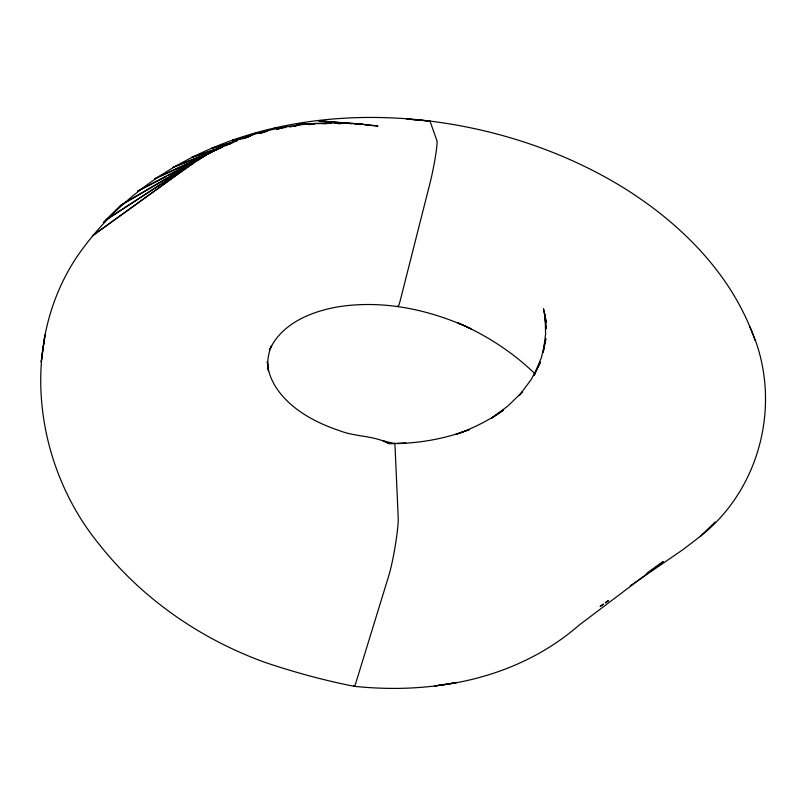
<?xml version="1.0" encoding="UTF-8"?>
<svg xmlns="http://www.w3.org/2000/svg" width="806" height="806" viewBox="0 0 806 806"><rect width="100%" height="100%" fill="white"/><g stroke="black" fill="none" stroke-linecap="round" stroke-linejoin="round"><path stroke-width="1.21" d="M630.242 585.831L682.863 549.702L700.152 536.484L715.244 521.935M700.152 536.484C762.365 487.64 783.089 397.811 749.6 326.41M600.208 606.273L603.261 604.107M605.296 602.666L608.349 600.5M646.986 573.096L663.257 561.56L578.738 625.416C538.771 660.366 487.156 680.204 434.686 685.926L456.841 682.47C423.039 689.09 388.331 689.876 354.116 686.299C324.123 680.445 294.613 672.295 265.637 662.613C201.026 639.4 142.35 598.898 99.682 544.916C33.963 465.203 18.377 343.437 77.608 255.764C199.898 81.003 466.634 85.617 631.723 192.977L633.576 194.246C686.984 229.549 734.085 278.947 755.031 340.475M600.329 606.374L603.422 604.248M605.487 602.838L608.58 600.712M180.564 171.648L106.231 219.796L195.243 161.613C248.671 126.602 315.599 117.102 378.044 126.079L364.372 124.859M182.65 170.288L194.165 162.822M196.261 161.472L208.825 153.331L121.273 204.956L103.39 222.688L121.273 204.956L168.887 177.401M171.053 176.151L173.219 174.902M175.386 173.643L177.552 172.393M180.796 170.519L182.962 169.26M185.128 168.011L187.284 166.761M190.538 164.877L192.705 163.628M215.424 150.48L223 146.098L137.483 191.264L166.429 176.423M168.656 175.275L178.67 170.137M184.242 167.285L189.813 164.434M229.891 143.881L237.679 139.891L225.186 145.745M222.909 146.803L154.752 178.731L186.66 164.394M192.362 161.835L195.777 160.293M244.772 138.279L252.752 134.693L242.344 138.954M221.529 147.488L172.968 167.386L209.207 153.301M260.65 133.312L267.663 130.582L259.451 133.484M231.302 143.428L191.415 157.513L215.091 149.745M276.649 129.534L283.752 127.207L276.559 129.313M236.974 140.879L211.797 148.233L232.219 142.793M293.505 126.471L299.51 124.87L293.394 126.28M250.565 136.184L232.209 140.425L248.107 137.171M309.232 124.678L315.337 123.429L309.242 124.446M266.574 131.549L253.155 133.786L264.308 132.224M324.989 123.731L331.175 122.865L322.561 123.691M285.636 127.237L274.564 128.305L285.798 127.509M289.334 126.885L291.792 126.653M338.208 123.761L346.943 123.137L334.601 123.338M329.654 123.419L296.316 123.973L312.567 124.033M355.093 124.195L362.589 124.215L318.36 120.769L341.986 122.875M393.993 443.572L388.895 443.552L382.921 440.64L393.993 443.572A29.651 2.408 -79.9 0 1 394.98 445.103L398.204 517.613A33.661 3.053 -80.2 0 1 395.403 544.886A33.661 3.053 -80.2 0 1 388.865 575.413L356.111 682.057A31.061 2.509 -80.5 0 1 353.713 685.705M345.714 123.207L351.93 123.751M355.668 124.084L360.635 124.527M535.144 373.954C512.878 352.313 486.411 335.165 457.939 322.874L471.178 328.888C430.182 309.716 383.716 299.731 338.58 306.754C311.63 311.338 281.737 323.246 269.678 349.703L271.672 345.522C268.166 353.36 266.836 362.237 268.438 370.71M546.186 321.03L543.486 308.819L546.005 322.501L545.178 318.844L546.065 328.828L545.068 314.28L545.612 334.097L543.244 352.262L545.864 338.792L541.35 357.723L533.915 375.707L540.473 362.126L531.214 379.465L519.366 395.424L522.59 391.696L507.941 405.962L491.317 418.395L503.619 409.972C489 420.359 472.84 428.46 455.924 434.374L469.445 429.588C446.443 438.293 421.951 442.937 397.368 443.532L405.871 443.3L388.895 443.552C373.702 435.361 355.214 436.993 339.215 430.565C324.566 425.628 310.33 419.1 297.807 409.952C282.231 398.476 268.317 381.701 267.35 361.592L268.458 370.841M397.69 305.927A24.462 1.652 -79.4 0 0 400.562 299.228L430.061 182.891A26.437 1.904 -79.1 0 0 435.361 156.938A26.437 1.904 -79.1 0 0 436.943 140.697L429.971 121.081L407 119.036L429.971 121.081A24.019 1.562 -79.1 0 0 429.397 121.384M44.985 335.125L41.227 361.803L44.985 335.125M195.243 161.613L92.478 235.775L195.243 161.613"/></g></svg>
